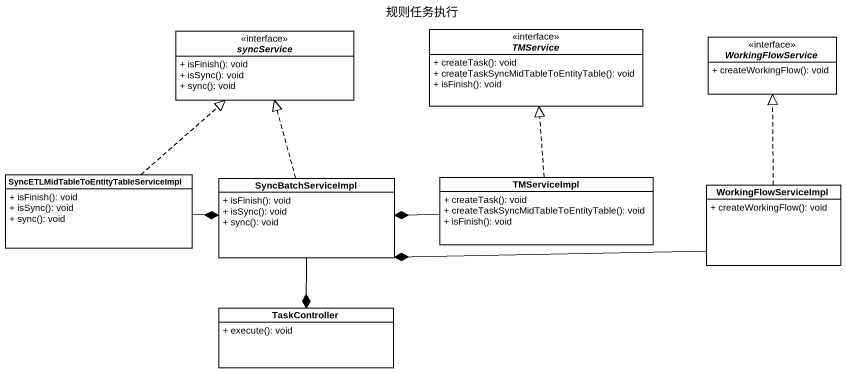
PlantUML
@startuml
title 规则任务执行
hide circle
hide empty members
skinparam classAttributeIconSize 0
interface syncService <<interface>> {
  + isFinish(): void
  + isSync(): void
  + sync(): void
}
interface TMService <<interface>> {
  + createTask(): void
  + createTaskSyncMidTableToEntityTable(): void
  + isFinish(): void
}
interface WorkingFlowService <<interface>> {
  + createWorkingFlow(): void
}
class "SyncETLMidTableToEntityTableServiceImpl" as SyncETLMidTableToEntityTable {
  + isFinish(): void
  + isSync(): void
  + sync(): void
}
class SyncBatchServiceImpl {
  + isFinish(): void
  + isSync(): void
  + sync(): void
}
class TMServiceImpl {
  + createTask(): void
  + createTaskSyncMidTableToEntityTable(): void
  + isFinish(): void
}
class WorkingFlowServiceImpl {
  + createWorkingFlow(): void
}
class TaskController {
  + execute(): void
}
SyncETLMidTableToEntityTable .up.|> syncService
SyncETLMidTableToEntityTable -right-* SyncBatchServiceImpl
SyncBatchServiceImpl .up.|> syncService
SyncBatchServiceImpl --* TaskController
TMServiceImpl .up.|> TMService
TMServiceImpl -left-* SyncBatchServiceImpl
WorkingFlowServiceImpl .up.|> WorkingFlowService
WorkingFlowServiceImpl -left-* SyncBatchServiceImpl
@enduml
